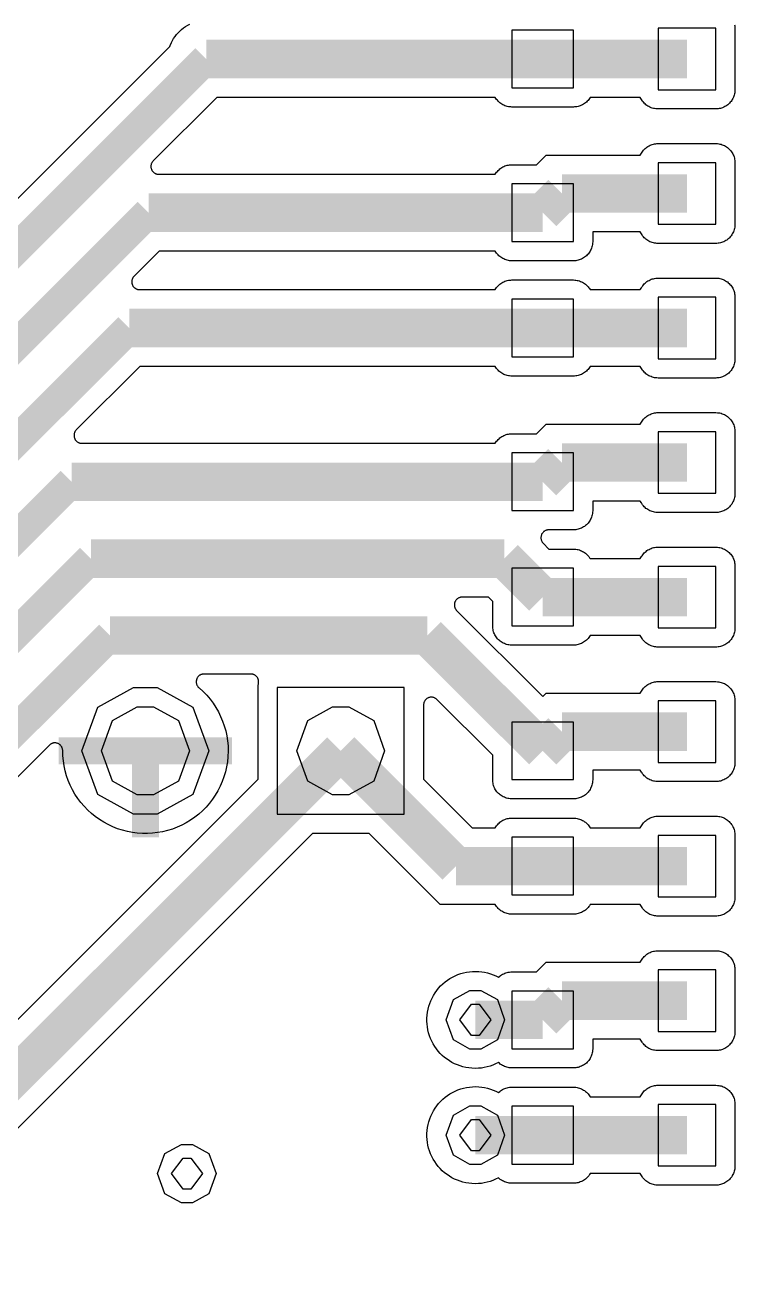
# Model space of a CAD drawing. Extents: x -0.15 to 4.85, y -1.33 to 3.4.
# Drawn here: x 1.846 to 2.21, y 0.735 to 1.376 of the extents above; entities that cross this region are included whole.
import ezdxf

# ---------------------------------------------------------------- set-up
doc = ezdxf.new("R2010")
doc.units = 0
doc.layers.get('0').update_dxf_attribs({"linetype": 'CONTINUOUS'})

msp = doc.modelspace()

# ---------------------------------------------------------------- linework, layer by layer
at = {"color": 0}
for points in [[(2.20949, 1.3758), (2.2096, 1.3752), (2.20965, 1.3746), (2.20965, 1.37401), (2.20965, 1.34254), (2.2096, 1.34156), (2.20954, 1.34097), (2.20943, 1.34037), (2.20926, 1.33977), (2.2091, 1.33918), (2.20883, 1.33863), (2.20861, 1.33809), (2.20829, 1.33755), (2.20801, 1.33706), (2.20764, 1.33657), (2.20726, 1.33608), (2.20688, 1.33565), (2.20644, 1.33522), (2.20596, 1.33483), (2.20547, 1.33446), (2.20499, 1.33413), (2.20444, 1.33386), (2.20389, 1.33359), (2.20335, 1.33332), (2.20275, 1.33315), (2.20221, 1.33299), (2.20161, 1.33283), (2.20101, 1.33272), (2.20042, 1.33267), (2.19982, 1.33267), (2.17026, 1.33267), (2.16967, 1.33267), (2.16907, 1.33277), (2.16847, 1.33283), (2.16788, 1.33299), (2.16728, 1.33315), (2.16668, 1.33332), (2.16614, 1.33359), (2.1656, 1.33386), (2.1651, 1.33413), (2.16456, 1.33451), (2.16407, 1.33483), (2.16364, 1.33522), (2.16321, 1.33565), (2.16278, 1.33608), (2.16239, 1.33657), (2.16207, 1.33706), (2.16174, 1.33755), (2.16119, 1.33858), (2.13549, 1.33858), (2.13515, 1.33804), (2.13483, 1.33755), (2.13444, 1.33706), (2.13401, 1.33663), (2.13358, 1.33619), (2.1331, 1.33581), (2.13267, 1.33543), (2.13211, 1.33511), (2.13163, 1.33483), (2.13108, 1.33456), (2.13049, 1.33429), (2.12994, 1.33413), (2.12935, 1.33397), (2.12875, 1.3338), (2.12815, 1.33375), (2.12756, 1.3337), (2.12696, 1.33364), (2.0955, 1.33364), (2.09485, 1.3337), (2.09425, 1.33375), (2.09365, 1.3338), (2.09306, 1.33397), (2.09246, 1.33413), (2.09186, 1.33435), (2.09132, 1.33456), (2.09078, 1.33483), (2.09029, 1.33516), (2.08975, 1.33549), (2.08926, 1.33587), (2.08882, 1.33625), (2.08839, 1.33668), (2.08801, 1.33711), (2.08763, 1.33755), (2.08725, 1.33809), (2.08693, 1.33858), (1.94435, 1.33858), (1.91185, 1.30608), (1.91162, 1.30581), (1.91147, 1.30565), (1.91131, 1.30543), (1.91119, 1.30521), (1.91108, 1.305), (1.91099, 1.30478), (1.91087, 1.30456), (1.91082, 1.30429), (1.91076, 1.30407), (1.91071, 1.3038), (1.91071, 1.30358), (1.91065, 1.30331), (1.91065, 1.3031), (1.91071, 1.30282), (1.91071, 1.30261), (1.91076, 1.30234), (1.91082, 1.30212), (1.91093, 1.3019), (1.91099, 1.30163), (1.91108, 1.30142), (1.91119, 1.3012), (1.91136, 1.30098), (1.91147, 1.30082), (1.91162, 1.3006), (1.91179, 1.30044), (1.91201, 1.30027), (1.91218, 1.30011), (1.91239, 1.29995), (1.91261, 1.29984), (1.91278, 1.29968), (1.91304, 1.29957), (1.91326, 1.29952), (1.91347, 1.29941), (1.91369, 1.29935), (1.91396, 1.2993), (1.91418, 1.29924), (1.91446, 1.29924), (1.91467, 1.29924), (2.08693, 1.29924), (2.08731, 1.29979), (2.08763, 1.30027), (2.08801, 1.30071), (2.08844, 1.30114), (2.08888, 1.30158), (2.08931, 1.30196), (2.08981, 1.30234), (2.09029, 1.30266), (2.09083, 1.30299), (2.09137, 1.30326), (2.09192, 1.30348), (2.09251, 1.30369), (2.09306, 1.30386), (2.09365, 1.30397), (2.09425, 1.30407), (2.09485, 1.30413), (2.0955, 1.30413), (2.10797, 1.30413), (2.11292, 1.30907), (2.16119, 1.30907), (2.16174, 1.31004), (2.16207, 1.31058), (2.16244, 1.31107), (2.16282, 1.31156), (2.16321, 1.31199), (2.16364, 1.31243), (2.16413, 1.31281), (2.16461, 1.31319), (2.1651, 1.31351), (2.16565, 1.31378), (2.16619, 1.31406), (2.16674, 1.31433), (2.16728, 1.31449), (2.16788, 1.31465), (2.16847, 1.31482), (2.16907, 1.31487), (2.16967, 1.31492), (2.17026, 1.31498), (2.19982, 1.31498), (2.20075, 1.31492), (2.20135, 1.31487), (2.20194, 1.31471), (2.20254, 1.3146), (2.20314, 1.31438), (2.20368, 1.31416), (2.20422, 1.31389), (2.20476, 1.31362), (2.20525, 1.3133), (2.20579, 1.31297), (2.20622, 1.31259), (2.20667, 1.31216), (2.2071, 1.31172), (2.20747, 1.31129), (2.20786, 1.3108), (2.20818, 1.31026), (2.2085, 1.30977), (2.20878, 1.30923), (2.209, 1.30868), (2.20921, 1.30809), (2.20937, 1.30749), (2.20949, 1.30689), (2.2096, 1.3063), (2.20965, 1.3057), (2.20965, 1.3051), (2.20965, 1.27364), (2.2096, 1.27266), (2.20954, 1.27206), (2.20943, 1.27147), (2.20926, 1.27087), (2.2091, 1.27033), (2.20883, 1.26973), (2.20861, 1.26919), (2.20829, 1.26865), (2.20801, 1.26816), (2.20764, 1.26767), (2.20726, 1.26718), (2.20688, 1.26675), (2.20644, 1.26631), (2.20596, 1.26593), (2.20547, 1.26555), (2.20499, 1.26523), (2.20444, 1.26496), (2.20389, 1.26468), (2.20335, 1.26441), (2.20275, 1.26425), (2.20221, 1.26409), (2.20161, 1.26393), (2.20101, 1.26387), (2.20042, 1.26376), (2.19982, 1.26376), (2.17026, 1.26376), (2.16967, 1.26382), (2.16907, 1.26387), (2.16847, 1.26393), (2.16788, 1.26409), (2.16728, 1.26425), (2.16668, 1.26447), (2.16614, 1.26468), (2.1656, 1.26496), (2.1651, 1.26523), (2.16456, 1.26561), (2.16407, 1.26593), (2.16364, 1.26637), (2.16321, 1.26675), (2.16278, 1.26723), (2.16239, 1.26767), (2.16207, 1.26816), (2.16174, 1.2687), (2.16119, 1.26968), (2.13683, 1.26968), (2.13683, 1.26474), (2.13678, 1.26382), (2.13668, 1.26322), (2.13657, 1.26262), (2.1364, 1.26203), (2.13624, 1.26143), (2.13603, 1.26089), (2.13575, 1.26034), (2.13549, 1.2598), (2.13515, 1.25931), (2.13483, 1.25883), (2.13444, 1.25834), (2.13401, 1.2579), (2.13358, 1.25747), (2.13315, 1.25709), (2.13267, 1.25671), (2.13211, 1.25638), (2.13163, 1.25606), (2.13108, 1.25579), (2.13049, 1.25557), (2.12994, 1.25535), (2.12935, 1.25519), (2.12875, 1.25508), (2.12815, 1.25497), (2.12756, 1.25492), (2.12696, 1.25492), (2.0955, 1.25492), (2.09485, 1.25492), (2.09425, 1.25497), (2.09365, 1.25508), (2.09306, 1.25525), (2.09246, 1.25541), (2.09186, 1.25557), (2.09132, 1.25584), (2.09078, 1.25611), (2.09029, 1.25638), (2.08975, 1.25671), (2.08926, 1.25709), (2.08882, 1.25747), (2.08839, 1.2579), (2.08801, 1.25834), (2.08763, 1.25883), (2.08725, 1.25931), (2.08693, 1.25986), (1.91483, 1.25986), (1.90203, 1.247), (1.90176, 1.24678), (1.90165, 1.24657), (1.90149, 1.24635), (1.90138, 1.24613), (1.90121, 1.24591), (1.90117, 1.2457), (1.90106, 1.24548), (1.901, 1.24526), (1.90094, 1.24499), (1.90089, 1.24477), (1.90083, 1.2445), (1.90083, 1.24429), (1.90083, 1.24402), (1.90083, 1.2438), (1.90089, 1.24353), (1.90094, 1.24331), (1.901, 1.24304), (1.90106, 1.24282), (1.90117, 1.2426), (1.90126, 1.24239), (1.90138, 1.24217), (1.90149, 1.24195), (1.90165, 1.24174), (1.90181, 1.24157), (1.90197, 1.24136), (1.90214, 1.24119), (1.90236, 1.24103), (1.90251, 1.24092), (1.90274, 1.24076), (1.90294, 1.24065), (1.90317, 1.24054), (1.90339, 1.24043), (1.90365, 1.24032), (1.90387, 1.24027), (1.9041, 1.24022), (1.90436, 1.24022), (1.90458, 1.24016), (1.90485, 1.24016), (2.08693, 1.24016), (2.08731, 1.24071), (2.08763, 1.24119), (2.08801, 1.24168), (2.08844, 1.24212), (2.08888, 1.24255), (2.08931, 1.24293), (2.08981, 1.24331), (2.09029, 1.24363), (2.09083, 1.24391), (2.09137, 1.24418), (2.09192, 1.24445), (2.09251, 1.24461), (2.09306, 1.24477), (2.09365, 1.24494), (2.09425, 1.24499), (2.09485, 1.24505), (2.0955, 1.2451), (2.12696, 1.2451), (2.12761, 1.24505), (2.12821, 1.24499), (2.12881, 1.24488), (2.1294, 1.24477), (2.13, 1.24461), (2.13054, 1.24439), (2.13108, 1.24418), (2.13163, 1.24391), (2.13217, 1.24358), (2.13267, 1.24326), (2.13315, 1.24288), (2.13364, 1.2425), (2.13407, 1.24206), (2.13444, 1.24163), (2.13483, 1.24114), (2.13515, 1.24065), (2.13549, 1.24016), (2.16119, 1.24016), (2.16174, 1.24114), (2.16207, 1.24168), (2.16244, 1.24217), (2.16282, 1.24266), (2.16321, 1.24309), (2.16364, 1.24353), (2.16413, 1.24391), (2.16461, 1.24429), (2.1651, 1.24461), (2.16565, 1.24488), (2.16619, 1.24515), (2.16674, 1.24543), (2.16728, 1.24559), (2.16788, 1.24575), (2.16847, 1.24591), (2.16907, 1.24597), (2.16967, 1.24602), (2.17026, 1.24608), (2.19982, 1.24608), (2.20075, 1.24602), (2.20135, 1.24597), (2.20194, 1.24581), (2.20254, 1.2457), (2.20314, 1.24548), (2.20368, 1.24526), (2.20422, 1.24505), (2.20476, 1.24472), (2.20525, 1.24439), (2.20579, 1.24407), (2.20622, 1.24369), (2.20667, 1.24326), (2.2071, 1.24282), (2.20747, 1.24239), (2.20786, 1.2419), (2.20818, 1.24141), (2.2085, 1.24087), (2.20878, 1.24032), (2.209, 1.23978), (2.20921, 1.23919), (2.20937, 1.23859), (2.20949, 1.23805), (2.2096, 1.23745), (2.20965, 1.2368), (2.20965, 1.2362), (2.20965, 1.20473), (2.2096, 1.20376), (2.20954, 1.20316), (2.20943, 1.20257), (2.20926, 1.20197), (2.2091, 1.20143), (2.20883, 1.20083), (2.20861, 1.20029), (2.20829, 1.19974), (2.20801, 1.19926), (2.20764, 1.19877), (2.20726, 1.19828), (2.20688, 1.19784), (2.20644, 1.19741), (2.20596, 1.19703), (2.20547, 1.19665), (2.20499, 1.19633), (2.20444, 1.19605), (2.20389, 1.19578), (2.20335, 1.19551), (2.20275, 1.19535), (2.20221, 1.19519), (2.20161, 1.19502), (2.20101, 1.19497), (2.20042, 1.19492), (2.19982, 1.19486), (2.17026, 1.19486), (2.16967, 1.19492), (2.16907, 1.19497), (2.16847, 1.19502), (2.16788, 1.19519), (2.16728, 1.19535), (2.16668, 1.19557), (2.16614, 1.19578), (2.1656, 1.19605), (2.1651, 1.19638), (2.16456, 1.19671), (2.16407, 1.19703), (2.16364, 1.19747), (2.16321, 1.19784), (2.16278, 1.19833), (2.16239, 1.19877), (2.16207, 1.19926), (2.16174, 1.1998), (2.16119, 1.20078), (2.13549, 1.20078), (2.13515, 1.20023), (2.13483, 1.19974), (2.13444, 1.19926), (2.13401, 1.19882), (2.13358, 1.19839), (2.1331, 1.19801), (2.13267, 1.19763), (2.13211, 1.1973), (2.13163, 1.19703), (2.13108, 1.19676), (2.13049, 1.19654), (2.12994, 1.19633), (2.12935, 1.19616), (2.12875, 1.196), (2.12815, 1.19595), (2.12756, 1.19589), (2.12696, 1.19584), (2.0955, 1.19584), (2.09485, 1.19589), (2.09425, 1.19595), (2.09365, 1.19605), (2.09306, 1.19616), (2.09246, 1.19633), (2.09186, 1.19654), (2.09132, 1.19676), (2.09078, 1.19703), (2.09029, 1.19736), (2.08975, 1.19768), (2.08926, 1.19806), (2.08882, 1.19844), (2.08839, 1.19888), (2.08801, 1.19931), (2.08763, 1.1998), (2.08725, 1.20029), (2.08693, 1.20078), (1.90496, 1.20078), (1.87246, 1.16828), (1.87225, 1.16801), (1.87208, 1.16784), (1.87197, 1.16763), (1.87181, 1.16741), (1.87169, 1.16719), (1.8716, 1.16698), (1.87154, 1.16676), (1.87143, 1.16649), (1.87137, 1.16627), (1.87137, 1.16605), (1.87132, 1.16578), (1.87132, 1.16551), (1.87132, 1.16529), (1.87132, 1.16502), (1.87137, 1.1648), (1.87143, 1.16453), (1.87149, 1.16432), (1.87154, 1.1641), (1.87165, 1.16388), (1.87175, 1.16361), (1.87186, 1.16339), (1.87197, 1.16323), (1.87214, 1.16301), (1.87229, 1.1628), (1.87246, 1.16263), (1.87262, 1.16247), (1.87279, 1.16231), (1.873, 1.16215), (1.87322, 1.16204), (1.87343, 1.16187), (1.87365, 1.16177), (1.87388, 1.16171), (1.87408, 1.1616), (1.87436, 1.16155), (1.87458, 1.1615), (1.87485, 1.16144), (1.87507, 1.16144), (1.87533, 1.16144), (2.08693, 1.16144), (2.08731, 1.16198), (2.08763, 1.16247), (2.08801, 1.16291), (2.08844, 1.16339), (2.08888, 1.16377), (2.08931, 1.16421), (2.08981, 1.16453), (2.09029, 1.16486), (2.09083, 1.16518), (2.09137, 1.16546), (2.09192, 1.16567), (2.09251, 1.16589), (2.09306, 1.16605), (2.09365, 1.16616), (2.09425, 1.16627), (2.09485, 1.16632), (2.0955, 1.16632), (2.10797, 1.16632), (2.11292, 1.17126), (2.16119, 1.17126), (2.16174, 1.17229), (2.16207, 1.17278), (2.16244, 1.17327), (2.16282, 1.17376), (2.16321, 1.17419), (2.16364, 1.17462), (2.16413, 1.175), (2.16461, 1.17538), (2.1651, 1.17571), (2.16565, 1.17598), (2.16619, 1.17625), (2.16674, 1.17652), (2.16728, 1.17669), (2.16788, 1.17685), (2.16847, 1.17701), (2.16907, 1.17712), (2.16967, 1.17718), (2.17026, 1.17718), (2.19982, 1.17718), (2.20075, 1.17712), (2.20135, 1.17707), (2.20194, 1.17696), (2.20254, 1.17679), (2.20314, 1.17658), (2.20368, 1.17636), (2.20422, 1.17614), (2.20476, 1.17582), (2.20525, 1.17549), (2.20579, 1.17517), (2.20622, 1.17479), (2.20667, 1.17435), (2.2071, 1.17392), (2.20747, 1.17348), (2.20786, 1.173), (2.20818, 1.17251), (2.2085, 1.17197), (2.20878, 1.17142), (2.209, 1.17088), (2.20921, 1.17028), (2.20937, 1.16974), (2.20949, 1.16914), (2.2096, 1.16855), (2.20965, 1.16795), (2.20965, 1.1673), (2.20965, 1.13583), (2.2096, 1.13486), (2.20954, 1.13426), (2.20943, 1.13366), (2.20926, 1.13307), (2.2091, 1.13252), (2.20883, 1.13193), (2.20861, 1.13138), (2.20829, 1.13084), (2.20801, 1.13035), (2.20764, 1.12987), (2.20726, 1.12938), (2.20688, 1.12894), (2.20644, 1.12851), (2.20596, 1.12813), (2.20547, 1.12775), (2.20499, 1.12742), (2.20444, 1.12715), (2.20389, 1.12688), (2.20335, 1.12661), (2.20275, 1.12645), (2.20221, 1.12628), (2.20161, 1.12612), (2.20101, 1.12607), (2.20042, 1.12601), (2.19982, 1.12596), (2.17026, 1.12596), (2.16967, 1.12601), (2.16907, 1.12607), (2.16847, 1.12612), (2.16788, 1.12628), (2.16728, 1.12645), (2.16668, 1.12666), (2.16614, 1.12688), (2.1656, 1.12715), (2.1651, 1.12748), (2.16456, 1.1278), (2.16407, 1.12813), (2.16364, 1.12856), (2.16321, 1.12894), (2.16278, 1.12943), (2.16239, 1.12987), (2.16207, 1.13035), (2.16174, 1.1309), (2.16119, 1.13187), (2.13683, 1.13187), (2.13683, 1.12699), (2.13678, 1.12601), (2.13668, 1.12542), (2.13657, 1.12482), (2.1364, 1.12422), (2.13624, 1.12363), (2.13603, 1.12308), (2.13575, 1.12254), (2.13549, 1.122), (2.13515, 1.12151), (2.13483, 1.12102), (2.13444, 1.12053), (2.13401, 1.1201), (2.13358, 1.11967), (2.13315, 1.11929), (2.13267, 1.11891), (2.13211, 1.11858), (2.13163, 1.11826), (2.13108, 1.11804), (2.13049, 1.11777), (2.12994, 1.1176), (2.12935, 1.11739), (2.12875, 1.11728), (2.12815, 1.11717), (2.12756, 1.11712), (2.12696, 1.11712), (2.11432, 1.11712), (2.114, 1.11712), (2.11372, 1.11706), (2.11351, 1.11701), (2.11324, 1.11695), (2.11301, 1.1169), (2.11281, 1.11679), (2.11258, 1.11674), (2.11238, 1.11657), (2.11215, 1.11647), (2.11193, 1.1163), (2.11172, 1.11619), (2.11156, 1.11603), (2.11139, 1.11581), (2.11124, 1.11565), (2.11107, 1.11543), (2.11096, 1.11527), (2.11079, 1.11505), (2.11069, 1.11484), (2.11058, 1.11462), (2.11053, 1.11435), (2.11047, 1.11413), (2.11036, 1.11392), (2.11036, 1.11364), (2.11031, 1.11343), (2.11031, 1.11316), (2.11031, 1.11294), (2.11031, 1.11267), (2.11036, 1.1124), (2.11042, 1.11218), (2.11047, 1.11196), (2.11058, 1.11169), (2.11064, 1.11147), (2.11074, 1.11126), (2.1109, 1.11104), (2.11101, 1.11082), (2.11118, 1.11066), (2.11133, 1.11044), (2.1115, 1.11028), (2.11443, 1.1073), (2.12696, 1.1073), (2.12761, 1.10724), (2.12821, 1.10719), (2.12881, 1.10713), (2.1294, 1.10697), (2.13, 1.10681), (2.13054, 1.10659), (2.13108, 1.10637), (2.13163, 1.1061), (2.13217, 1.10578), (2.13267, 1.10545), (2.13315, 1.10513), (2.13364, 1.10469), (2.13407, 1.10426), (2.13444, 1.10382), (2.13483, 1.10339), (2.13515, 1.10285), (2.13549, 1.10236), (2.16119, 1.10236), (2.16174, 1.10339), (2.16207, 1.10388), (2.16244, 1.10437), (2.16282, 1.10485), (2.16321, 1.10529), (2.16364, 1.10572), (2.16413, 1.1061), (2.16461, 1.10648), (2.1651, 1.10681), (2.16565, 1.10713), (2.16619, 1.10735), (2.16674, 1.10762), (2.16728, 1.10784), (2.16788, 1.108), (2.16847, 1.10811), (2.16907, 1.10822), (2.16967, 1.10827), (2.17026, 1.10827), (2.19982, 1.10827), (2.20075, 1.10822), (2.20135, 1.10816), (2.20194, 1.10806), (2.20254, 1.10789), (2.20314, 1.10768), (2.20368, 1.10746), (2.20422, 1.10724), (2.20476, 1.10692), (2.20525, 1.10659), (2.20579, 1.10627), (2.20622, 1.10588), (2.20667, 1.10545), (2.2071, 1.10502), (2.20747, 1.10458), (2.20786, 1.10409), (2.20818, 1.10361), (2.2085, 1.10306), (2.20878, 1.10252), (2.209, 1.10198), (2.20921, 1.10138), (2.20937, 1.10084), (2.20949, 1.10024), (2.2096, 1.09965), (2.20965, 1.09905), (2.20965, 1.0984), (2.20965, 1.06693), (2.2096, 1.06595), (2.20954, 1.06536), (2.20943, 1.06476), (2.20926, 1.06416), (2.2091, 1.06362), (2.20883, 1.06303), (2.20861, 1.06248), (2.20829, 1.06199), (2.20801, 1.06145), (2.20764, 1.06096), (2.20726, 1.06048), (2.20688, 1.06004), (2.20644, 1.05961), (2.20596, 1.05923), (2.20547, 1.0589), (2.20499, 1.05852), (2.20444, 1.05825), (2.20389, 1.05798), (2.20335, 1.05776), (2.20275, 1.05755), (2.20221, 1.05738), (2.20161, 1.05722), (2.20101, 1.05717), (2.20042, 1.05711), (2.19982, 1.05706), (2.17026, 1.05706), (2.16967, 1.05711), (2.16907, 1.05717), (2.16847, 1.05727), (2.16788, 1.05738), (2.16728, 1.05755), (2.16668, 1.05776), (2.16614, 1.05798), (2.1656, 1.05825), (2.1651, 1.05858), (2.16456, 1.0589), (2.16407, 1.05928), (2.16364, 1.05966), (2.16321, 1.0601), (2.16278, 1.06053), (2.16239, 1.06096), (2.16207, 1.06151), (2.16174, 1.06199), (2.16119, 1.06297), (2.13549, 1.06297), (2.13515, 1.06243), (2.13483, 1.06194), (2.13444, 1.06145), (2.13401, 1.06102), (2.13358, 1.06064), (2.1331, 1.0602), (2.13267, 1.05988), (2.13211, 1.05955), (2.13163, 1.05923), (2.13108, 1.05896), (2.13049, 1.05874), (2.12994, 1.05852), (2.12935, 1.05836), (2.12875, 1.05825), (2.12815, 1.05814), (2.12756, 1.05809), (2.12696, 1.05809), (2.0955, 1.05809), (2.09451, 1.05809), (2.09392, 1.0582), (2.09333, 1.05831), (2.09274, 1.05847), (2.09214, 1.05863), (2.0916, 1.05885), (2.09104, 1.05912), (2.0905, 1.05939), (2.09001, 1.05972), (2.08953, 1.0601), (2.08904, 1.06048), (2.08861, 1.06086), (2.08817, 1.06129), (2.08779, 1.06178), (2.08742, 1.06227), (2.08708, 1.06275), (2.08676, 1.0633), (2.08649, 1.06378), (2.08628, 1.06438), (2.08606, 1.06492), (2.08589, 1.06552), (2.08579, 1.06612), (2.08568, 1.06671), (2.08562, 1.06731), (2.08562, 1.06791), (2.08562, 1.08044), (2.0834, 1.08267), (2.07006, 1.08267), (2.06967, 1.08267), (2.06946, 1.08261), (2.06918, 1.08256), (2.06897, 1.0825), (2.06875, 1.08245), (2.06847, 1.08234), (2.06826, 1.08228), (2.06804, 1.08212), (2.06783, 1.08201), (2.06767, 1.08185), (2.06744, 1.08174), (2.06729, 1.08158), (2.06707, 1.08136), (2.0669, 1.0812), (2.06679, 1.08098), (2.06664, 1.08082), (2.06653, 1.0806), (2.06642, 1.08039), (2.06631, 1.08017), (2.06619, 1.0799), (2.06614, 1.07968), (2.0661, 1.07941), (2.06604, 1.07919), (2.06604, 1.07892), (2.06604, 1.0787), (2.06604, 1.07843), (2.06604, 1.07822), (2.0661, 1.07794), (2.06614, 1.07773), (2.06619, 1.07751), (2.06625, 1.07724), (2.06636, 1.07702), (2.06647, 1.07681), (2.06658, 1.07659), (2.06674, 1.07637), (2.06685, 1.07621), (2.06701, 1.07599), (2.06718, 1.07583), (2.11124, 1.03178), (2.11292, 1.03346), (2.16119, 1.03346), (2.16174, 1.03449), (2.16207, 1.03498), (2.16244, 1.03546), (2.16282, 1.03595), (2.16321, 1.03639), (2.16364, 1.03682), (2.16413, 1.0372), (2.16461, 1.03758), (2.1651, 1.03791), (2.16565, 1.03823), (2.16619, 1.0385), (2.16674, 1.03872), (2.16728, 1.03894), (2.16788, 1.0391), (2.16847, 1.03921), (2.16907, 1.03932), (2.16967, 1.03937), (2.17026, 1.03937), (2.19982, 1.03937), (2.20075, 1.03932), (2.20135, 1.03926), (2.20194, 1.03915), (2.20254, 1.03899), (2.20314, 1.03883), (2.20368, 1.03856), (2.20422, 1.03834), (2.20476, 1.03801), (2.20525, 1.03774), (2.20579, 1.03736), (2.20622, 1.03698), (2.20667, 1.0366), (2.2071, 1.03612), (2.20747, 1.03568), (2.20786, 1.03519), (2.20818, 1.0347), (2.2085, 1.03416), (2.20878, 1.03362), (2.209, 1.03308), (2.20921, 1.03248), (2.20937, 1.03194), (2.20949, 1.03134), (2.2096, 1.03074), (2.20965, 1.03015), (2.20965, 1.02955), (2.20965, 0.998029), (2.2096, 0.997053), (2.20954, 0.996456), (2.20943, 0.99586), (2.20926, 0.995262), (2.2091, 0.994719), (2.20883, 0.994124), (2.20861, 0.993581), (2.20829, 0.993093), (2.20801, 0.99255), (2.20764, 0.992061), (2.20726, 0.991574), (2.20688, 0.991139), (2.20644, 0.99076), (2.20596, 0.990325), (2.20547, 0.99), (2.20499, 0.989621), (2.20444, 0.989349), (2.20389, 0.989078), (2.20335, 0.988861), (2.20275, 0.988643), (2.20221, 0.988481), (2.20161, 0.988372), (2.20101, 0.988264), (2.20042, 0.98821), (2.19982, 0.988156), (2.17026, 0.988156), (2.16967, 0.98821), (2.16907, 0.988264), (2.16847, 0.988372), (2.16788, 0.988481), (2.16728, 0.988643), (2.16668, 0.988861), (2.16614, 0.989078), (2.1656, 0.989349), (2.1651, 0.989675), (2.16456, 0.99), (2.16407, 0.990379), (2.16364, 0.99076), (2.16321, 0.991193), (2.16278, 0.991628), (2.16239, 0.992115), (2.16207, 0.992604), (2.16174, 0.993093), (2.16119, 0.994069), (2.13683, 0.994069), (2.13683, 0.989186), (2.13678, 0.98821), (2.13668, 0.987613), (2.13657, 0.987017), (2.1364, 0.986419), (2.13624, 0.985876), (2.13603, 0.985281), (2.13575, 0.984738), (2.13549, 0.984194), (2.13515, 0.983707), (2.13483, 0.983218), (2.13444, 0.982731), (2.13401, 0.982296), (2.13358, 0.981862), (2.13315, 0.981482), (2.13267, 0.981103), (2.13211, 0.980776), (2.13163, 0.980506), (2.13108, 0.980235), (2.13049, 0.979962), (2.12994, 0.9798), (2.12935, 0.979637), (2.12875, 0.979475), (2.12815, 0.979421), (2.12756, 0.979367), (2.12696, 0.979312), (2.0955, 0.979312), (2.09451, 0.979367), (2.09392, 0.979475), (2.09333, 0.979583), (2.09274, 0.979692), (2.09214, 0.979908), (2.0916, 0.980126), (2.09104, 0.980397), (2.0905, 0.980668), (2.09001, 0.980994), (2.08953, 0.981319), (2.08904, 0.981699), (2.08861, 0.982133), (2.08817, 0.982567), (2.08779, 0.983001), (2.08742, 0.983489), (2.08708, 0.984032), (2.08676, 0.984521), (2.08649, 0.985063), (2.08628, 0.985606), (2.08606, 0.986203), (2.08589, 0.986799), (2.08579, 0.987396), (2.08568, 0.987993), (2.08562, 0.988589), (2.08562, 0.989186), (2.08562, 1.00166), (2.05708, 1.0302), (2.05682, 1.03047), (2.05665, 1.03058), (2.05643, 1.03074), (2.05622, 1.03085), (2.056, 1.03096), (2.05578, 1.03107), (2.05557, 1.03118), (2.05529, 1.03123), (2.05508, 1.03129), (2.05481, 1.03134), (2.05458, 1.0314), (2.05432, 1.0314), (2.0541, 1.0314), (2.05383, 1.0314), (2.05361, 1.03134), (2.05335, 1.03129), (2.05312, 1.03123), (2.0529, 1.03118), (2.05264, 1.03107), (2.05242, 1.03096), (2.05221, 1.03085), (2.05199, 1.03074), (2.05182, 1.03058), (2.05161, 1.03042), (2.05144, 1.03026), (2.05128, 1.03009), (2.05111, 1.02988), (2.05096, 1.02971), (2.05085, 1.0295), (2.05068, 1.02928), (2.05057, 1.02906), (2.05051, 1.02885), (2.05042, 1.02863), (2.05036, 1.02836), (2.05031, 1.02814), (2.05025, 1.02787), (2.05025, 1.02765), (2.05025, 1.02738), (2.05025, 0.989457), (2.0751, 0.964556), (2.08693, 0.964556), (2.08731, 0.965097), (2.08763, 0.965586), (2.08801, 0.966074), (2.08844, 0.966508), (2.08888, 0.966942), (2.08931, 0.967322), (2.08981, 0.967701), (2.09029, 0.968028), (2.09083, 0.968353), (2.09137, 0.968624), (2.09192, 0.968842), (2.09251, 0.969058), (2.09306, 0.969221), (2.09365, 0.969329), (2.09425, 0.969438), (2.09485, 0.969492), (2.0955, 0.969492), (2.12696, 0.969492), (2.12761, 0.969492), (2.12821, 0.969438), (2.12881, 0.969329), (2.1294, 0.969167), (2.13, 0.969004), (2.13054, 0.968842), (2.13108, 0.968569), (2.13163, 0.968299), (2.13217, 0.968028), (2.13267, 0.967647), (2.13315, 0.967322), (2.13364, 0.966887), (2.13407, 0.966508), (2.13444, 0.966019), (2.13483, 0.965586), (2.13515, 0.965097), (2.13549, 0.964556), (2.16119, 0.964556), (2.16174, 0.965586), (2.16207, 0.966074), (2.16244, 0.966617), (2.16282, 0.967051), (2.16321, 0.967485), (2.16364, 0.967919), (2.16413, 0.968299), (2.16461, 0.968678), (2.1651, 0.969004), (2.16565, 0.969329), (2.16619, 0.9696), (2.16674, 0.969818), (2.16728, 0.970035), (2.16788, 0.970197), (2.16847, 0.970306), (2.16907, 0.970414), (2.16967, 0.970468), (2.17026, 0.970468), (2.19982, 0.970468), (2.20075, 0.970414), (2.20135, 0.97036), (2.20194, 0.970251), (2.20254, 0.970089), (2.20314, 0.969926), (2.20368, 0.96971), (2.20422, 0.969438), (2.20476, 0.969167), (2.20525, 0.968842), (2.20579, 0.968461), (2.20622, 0.968082), (2.20667, 0.967701), (2.2071, 0.967268), (2.20747, 0.966779), (2.20786, 0.966292), (2.20818, 0.965803), (2.2085, 0.96526), (2.20878, 0.964718), (2.209, 0.964175), (2.20921, 0.963579), (2.20937, 0.963036), (2.20949, 0.962439), (2.2096, 0.961843), (2.20965, 0.961246), (2.20965, 0.960649), (2.20965, 0.929128), (2.2096, 0.928151), (2.20954, 0.927554), (2.20943, 0.926957), (2.20926, 0.926415), (2.2091, 0.925818), (2.20883, 0.925275), (2.20861, 0.924679), (2.20829, 0.92419), (2.20801, 0.923649), (2.20764, 0.92316), (2.20726, 0.922725), (2.20688, 0.922238), (2.20644, 0.921857), (2.20596, 0.921424), (2.20547, 0.921099), (2.20499, 0.920772), (2.20444, 0.920447), (2.20389, 0.920176), (2.20335, 0.919958), (2.20275, 0.919742), (2.20221, 0.919579), (2.20161, 0.919471), (2.20101, 0.919362), (2.20042, 0.919308), (2.19982, 0.919308), (2.17026, 0.919308), (2.16967, 0.919308), (2.16907, 0.919362), (2.16847, 0.919471), (2.16788, 0.919579), (2.16728, 0.919742), (2.16668, 0.919958), (2.16614, 0.920176), (2.1656, 0.920447), (2.1651, 0.920772), (2.16456, 0.921099), (2.16407, 0.921478), (2.16364, 0.921857), (2.16321, 0.922292), (2.16278, 0.922725), (2.16239, 0.923214), (2.16207, 0.923703), (2.16174, 0.92419), (2.16119, 0.925167), (2.13549, 0.925167), (2.13515, 0.924625), (2.13483, 0.924136), (2.13444, 0.923703), (2.13401, 0.923214), (2.13358, 0.922835), (2.1331, 0.9224), (2.13267, 0.922075), (2.13211, 0.921749), (2.13163, 0.921424), (2.13108, 0.921153), (2.13049, 0.920935), (2.12994, 0.920718), (2.12935, 0.920556), (2.12875, 0.920447), (2.12815, 0.920339), (2.12756, 0.920285), (2.12696, 0.920285), (2.0955, 0.920285), (2.09485, 0.920285), (2.09425, 0.920339), (2.09365, 0.920447), (2.09306, 0.920556), (2.09246, 0.920718), (2.09186, 0.920935), (2.09132, 0.921207), (2.09078, 0.921478), (2.09029, 0.921749), (2.08975, 0.922075), (2.08926, 0.922454), (2.08882, 0.922835), (2.08839, 0.923268), (2.08801, 0.923703), (2.08763, 0.92419), (2.08725, 0.924679), (2.08693, 0.925167), (2.05876, 0.925167), (2.02236, 0.961571), (1.99339, 0.961571), (1.65925, 0.627478)], [(1.7466, 1.19095), (1.92036, 1.36473), (1.92053, 1.36511), (1.92113, 1.36663), (1.92172, 1.36771), (1.92232, 1.3688), (1.92303, 1.36983), (1.92378, 1.37081), (1.9246, 1.37173), (1.92547, 1.3726), (1.92639, 1.37341), (1.92742, 1.37417), (1.9284, 1.37487), (1.92949, 1.37553), (1.93057, 1.37607)], [(1.64292, 0.666813), (1.9655, 0.989457), (1.9655, 1.03644), (1.9655, 1.03682), (1.96556, 1.03715), (1.96556, 1.03747), (1.96561, 1.0378), (1.96567, 1.03812), (1.96572, 1.03845), (1.96578, 1.03877), (1.96578, 1.03904), (1.96583, 1.03926), (1.96578, 1.03953), (1.96578, 1.03975), (1.96572, 1.04002), (1.96567, 1.04029), (1.96561, 1.04051), (1.96556, 1.04073), (1.96544, 1.041), (1.96535, 1.04122), (1.96518, 1.04143), (1.96507, 1.04165), (1.9649, 1.04181), (1.96475, 1.04203), (1.96453, 1.04219), (1.96436, 1.04235), (1.96415, 1.04252), (1.96393, 1.04268), (1.96371, 1.04279), (1.9635, 1.0429), (1.96328, 1.04301), (1.96307, 1.04311), (1.96279, 1.04317), (1.96257, 1.04322), (1.96231, 1.04328), (1.96203, 1.04328), (1.96182, 1.04328), (1.93789, 1.04328), (1.93746, 1.04328), (1.93718, 1.04322), (1.93697, 1.04317), (1.93675, 1.04311), (1.93649, 1.04306), (1.93626, 1.04295), (1.93604, 1.04284), (1.93583, 1.04273), (1.93561, 1.04263), (1.93539, 1.04246), (1.93524, 1.0423), (1.93507, 1.04214), (1.9349, 1.04198), (1.93475, 1.04176), (1.93458, 1.04154), (1.93442, 1.04138), (1.93431, 1.04116), (1.93419, 1.04094), (1.93415, 1.04067), (1.93404, 1.04046), (1.93399, 1.04024), (1.93393, 1.03997), (1.93387, 1.03975), (1.93387, 1.03948), (1.93387, 1.03926), (1.93387, 1.03899), (1.93387, 1.03877), (1.93393, 1.0385), (1.93399, 1.03829), (1.93404, 1.03801), (1.93415, 1.0378), (1.93425, 1.03758), (1.93436, 1.03736), (1.93447, 1.03715), (1.93464, 1.03693), (1.93475, 1.03677), (1.9349, 1.03655), (1.93507, 1.03639), (1.93529, 1.03622), (1.93746, 1.03427), (1.93925, 1.03237), (1.94093, 1.03042), (1.9425, 1.0283), (1.94392, 1.02613), (1.94521, 1.02391), (1.94635, 1.02157), (1.94739, 1.01919), (1.94825, 1.01675), (1.94896, 1.01425), (1.9495, 1.0117), (1.94988, 1.0091), (1.95015, 1.00655), (1.95021, 1.00394), (1.9501, 1.0008), (1.94982, 0.998246), (1.94939, 0.995697), (1.94885, 0.993147), (1.94808, 0.990651), (1.94722, 0.98821), (1.94614, 0.985822), (1.945, 0.983489), (1.94364, 0.981265), (1.94218, 0.979149), (1.9406, 0.977088), (1.93892, 0.975135), (1.93708, 0.97329), (1.93512, 0.971554), (1.93311, 0.969926), (1.93094, 0.968461), (1.92872, 0.967106), (1.92644, 0.965857), (1.92406, 0.964826), (1.92167, 0.963904), (1.91917, 0.963144), (1.91662, 0.962493), (1.91407, 0.96206), (1.91153, 0.961733), (1.90892, 0.961625), (1.90632, 0.961625), (1.90371, 0.961788), (1.90117, 0.962114), (1.89861, 0.962601), (1.89606, 0.963253), (1.89363, 0.964067), (1.89118, 0.964989), (1.88885, 0.966128), (1.88657, 0.967322), (1.88435, 0.968732), (1.88222, 0.970251), (1.88022, 0.971879), (1.87832, 0.973615), (1.87647, 0.975514), (1.87479, 0.977468), (1.87328, 0.979529), (1.87181, 0.981699), (1.87051, 0.983978), (1.86938, 0.986311), (1.86833, 0.988697), (1.86753, 0.991139), (1.86682, 0.993635), (1.86622, 0.996185), (1.86585, 0.998735), (1.86562, 1.00134), (1.86551, 1.00394), (1.86551, 1.004), (1.86551, 1.00432), (1.86546, 1.00459), (1.8654, 1.00481), (1.86535, 1.00503), (1.86531, 1.0053), (1.86519, 1.00552), (1.86514, 1.00573), (1.86503, 1.00595), (1.86486, 1.00617), (1.86475, 1.00638), (1.8646, 1.00655), (1.86443, 1.00676), (1.86426, 1.00693), (1.86406, 1.00709), (1.86389, 1.00725), (1.86367, 1.00736), (1.86346, 1.00752), (1.86324, 1.00763), (1.86301, 1.00769), (1.86275, 1.00779), (1.86253, 1.00785), (1.86232, 1.0079), (1.86204, 1.00796), (1.86183, 1.00801), (1.86156, 1.00801), (1.86133, 1.00801), (1.86107, 1.00796), (1.86085, 1.00796), (1.86058, 1.0079), (1.86036, 1.00785), (1.8601, 1.00774), (1.85987, 1.00763), (1.85965, 1.00758), (1.85944, 1.00742), (1.85922, 1.00731), (1.85906, 1.00714), (1.85885, 1.00698), (1.85868, 1.00682), (1.62294, 0.771087)]]:
    msp.add_lwpolyline(points, dxfattribs=at)
for points in [[(2.12696, 1.34352), (2.12696, 1.37303), (2.0955, 1.37303), (2.0955, 1.34352), (2.12696, 1.34352)], [(2.17026, 1.34254), (2.19982, 1.34254), (2.19982, 1.37401), (2.17026, 1.37401), (2.17026, 1.34254)], [(2.17026, 1.27364), (2.19982, 1.27364), (2.19982, 1.3051), (2.17026, 1.3051), (2.17026, 1.27364)], [(2.12696, 1.26474), (2.12696, 1.29431), (2.0955, 1.29431), (2.0955, 1.26474), (2.12696, 1.26474)], [(2.12696, 1.20571), (2.12696, 1.23523), (2.0955, 1.23523), (2.0955, 1.20571), (2.12696, 1.20571)], [(2.17026, 1.20473), (2.19982, 1.20473), (2.19982, 1.2362), (2.17026, 1.2362), (2.17026, 1.20473)], [(2.17026, 1.13583), (2.19982, 1.13583), (2.19982, 1.1673), (2.17026, 1.1673), (2.17026, 1.13583)], [(2.12696, 1.12699), (2.12696, 1.1565), (2.0955, 1.1565), (2.0955, 1.12699), (2.12696, 1.12699)], [(2.12696, 1.06791), (2.12696, 1.09742), (2.0955, 1.09742), (2.0955, 1.06791), (2.12696, 1.06791)], [(2.17026, 1.06693), (2.19982, 1.06693), (2.19982, 1.0984), (2.17026, 1.0984), (2.17026, 1.06693)], [(1.90789, 1.03644), (1.91396, 1.03644), (1.93219, 1.0263), (1.94033, 1.00394), (1.93219, 0.981644), (1.91396, 0.971446), (1.90789, 0.971446), (1.90176, 0.971446), (1.88347, 0.981644), (1.87533, 1.00394), (1.88347, 1.0263), (1.90176, 1.03644), (1.90789, 1.03644)], [(2.04037, 1.03644), (1.97538, 1.03644), (1.97538, 0.971446), (2.04037, 0.971446), (2.04037, 1.03644)], [(2.17026, 0.998029), (2.19982, 0.998029), (2.19982, 1.02955), (2.17026, 1.02955), (2.17026, 0.998029)], [(2.12696, 0.989186), (2.12696, 1.0187), (2.0955, 1.0187), (2.0955, 0.989186), (2.12696, 0.989186)], [(2.12696, 0.930104), (2.12696, 0.959672), (2.0955, 0.959672), (2.0955, 0.930104), (2.12696, 0.930104)], [(2.17026, 0.929128), (2.19982, 0.929128), (2.19982, 0.960649), (2.17026, 0.960649), (2.17026, 0.929128)], [(2.19982, 0.901567), (2.20075, 0.901512), (2.20135, 0.901458), (2.20194, 0.90135), (2.20254, 0.901187), (2.20314, 0.901024), (2.20368, 0.900807), (2.20422, 0.900536), (2.20476, 0.900265), (2.20525, 0.899939), (2.20579, 0.89956), (2.20622, 0.899179), (2.20667, 0.8988), (2.2071, 0.898365), (2.20747, 0.897878), (2.20786, 0.897389), (2.20818, 0.896901), (2.2085, 0.896358), (2.20878, 0.895815), (2.209, 0.895274), (2.20921, 0.894731), (2.20937, 0.894135), (2.20949, 0.893538), (2.2096, 0.89294), (2.20965, 0.892343), (2.20965, 0.891747), (2.20965, 0.860225), (2.2096, 0.859249), (2.20954, 0.858653), (2.20943, 0.858056), (2.20926, 0.857512), (2.2091, 0.856917), (2.20883, 0.856374), (2.20861, 0.855831), (2.20829, 0.855289), (2.20801, 0.854746), (2.20764, 0.854258), (2.20726, 0.853824), (2.20688, 0.853336), (2.20644, 0.852956), (2.20596, 0.852522), (2.20547, 0.852196), (2.20499, 0.851871), (2.20444, 0.851544), (2.20389, 0.851274), (2.20335, 0.851057), (2.20275, 0.85084), (2.20221, 0.850676), (2.20161, 0.850568), (2.20101, 0.85046), (2.20042, 0.850406), (2.19982, 0.850406), (2.17026, 0.850406), (2.16967, 0.850406), (2.16907, 0.85046), (2.16847, 0.850568), (2.16788, 0.850676), (2.16728, 0.85084), (2.16668, 0.851057), (2.16614, 0.851274), (2.1656, 0.851544), (2.1651, 0.851871), (2.16456, 0.852196), (2.16407, 0.852576), (2.16364, 0.852956), (2.16321, 0.85339), (2.16278, 0.853824), (2.16239, 0.854313), (2.16207, 0.8548), (2.16174, 0.855289), (2.16119, 0.856265), (2.13683, 0.856265), (2.13683, 0.851382), (2.13678, 0.850406), (2.13668, 0.849808), (2.13657, 0.849212), (2.1364, 0.848615), (2.13624, 0.848072), (2.13603, 0.847476), (2.13575, 0.846933), (2.13549, 0.846392), (2.13515, 0.845903), (2.13483, 0.845414), (2.13444, 0.844926), (2.13401, 0.844492), (2.13358, 0.844058), (2.13315, 0.843678), (2.13267, 0.843299), (2.13211, 0.842974), (2.13163, 0.842701), (2.13108, 0.842431), (2.13049, 0.842214), (2.12994, 0.841996), (2.12935, 0.841833), (2.12875, 0.841671), (2.12815, 0.841617), (2.12756, 0.841562), (2.12696, 0.841508), (2.0955, 0.841508), (2.09468, 0.841562), (2.09408, 0.841617), (2.09349, 0.841725), (2.09289, 0.841887), (2.09229, 0.842051), (2.09169, 0.842268), (2.09115, 0.842539), (2.09061, 0.84281), (2.09007, 0.843136), (2.08953, 0.843515), (2.0891, 0.843896), (2.08861, 0.844275), (2.08714, 0.843569), (2.08574, 0.842974), (2.08426, 0.842431), (2.08281, 0.842051), (2.08133, 0.841725), (2.07982, 0.841454), (2.07829, 0.841346), (2.07678, 0.841292), (2.07493, 0.841346), (2.07342, 0.841508), (2.0719, 0.841779), (2.07043, 0.842106), (2.06897, 0.842539), (2.06756, 0.843082), (2.06614, 0.843678), (2.06479, 0.844383), (2.06349, 0.845143), (2.06224, 0.846011), (2.06099, 0.846933), (2.05985, 0.84791), (2.05876, 0.848996), (2.05774, 0.850135), (2.05682, 0.851328), (2.05594, 0.852576), (2.05514, 0.853878), (2.05443, 0.855235), (2.05383, 0.856644), (2.05329, 0.858056), (2.05281, 0.859521), (2.05247, 0.860985), (2.05221, 0.862504), (2.05204, 0.864024), (2.05193, 0.865543), (2.05193, 0.867061), (2.05204, 0.868581), (2.05225, 0.8701), (2.05253, 0.871565), (2.0529, 0.873083), (2.0534, 0.874494), (2.05394, 0.87596), (2.05458, 0.877315), (2.05529, 0.878672), (2.05611, 0.879974), (2.05697, 0.881168), (2.05796, 0.882361), (2.05899, 0.8835), (2.06007, 0.884531), (2.06126, 0.885563), (2.06246, 0.886485), (2.06376, 0.887299), (2.06506, 0.888058), (2.06642, 0.888708), (2.06783, 0.889306), (2.06929, 0.889849), (2.07076, 0.890228), (2.07222, 0.890553), (2.07374, 0.890825), (2.07526, 0.890933), (2.07678, 0.890988), (2.07846, 0.890933), (2.07999, 0.890771), (2.0815, 0.890553), (2.08301, 0.890174), (2.08449, 0.889794), (2.08589, 0.889251), (2.08731, 0.888654), (2.08861, 0.888003), (2.08921, 0.888492), (2.08969, 0.888871), (2.09018, 0.889197), (2.09072, 0.889522), (2.09126, 0.889794), (2.09186, 0.890065), (2.0924, 0.890282), (2.093, 0.890444), (2.0936, 0.890553), (2.09425, 0.890663), (2.09485, 0.890717), (2.0955, 0.890771), (2.10797, 0.890771), (2.11292, 0.895653), (2.16119, 0.895653), (2.16174, 0.896683), (2.16207, 0.897226), (2.16244, 0.897715), (2.16282, 0.898149), (2.16321, 0.898583), (2.16364, 0.899017), (2.16413, 0.899397), (2.16461, 0.899776), (2.1651, 0.900101), (2.16565, 0.900428), (2.16619, 0.900699), (2.16674, 0.900915), (2.16728, 0.901133), (2.16788, 0.901296), (2.16847, 0.901404), (2.16907, 0.901512), (2.16967, 0.901567), (2.17026, 0.901567), (2.19982, 0.901567)], [(2.17026, 0.860225), (2.19982, 0.860225), (2.19982, 0.891747), (2.17026, 0.891747), (2.17026, 0.860225)], [(2.07678, 0.881168), (2.07954, 0.881168), (2.08801, 0.876501), (2.09175, 0.866193), (2.08801, 0.855885), (2.07954, 0.851165), (2.07678, 0.851165), (2.07396, 0.851165), (2.0655, 0.855885), (2.06175, 0.866193), (2.0655, 0.876501), (2.07396, 0.881168), (2.07678, 0.881168)], [(2.12696, 0.851382), (2.12696, 0.880896), (2.0955, 0.880896), (2.0955, 0.851382), (2.12696, 0.851382)], [(2.16119, 0.826806), (2.16174, 0.827782), (2.16207, 0.828325), (2.16244, 0.828812), (2.16282, 0.829247), (2.16321, 0.829735), (2.16364, 0.830115), (2.16413, 0.830494), (2.16461, 0.830875), (2.1651, 0.8312), (2.16565, 0.831525), (2.16619, 0.831797), (2.16674, 0.832014), (2.16728, 0.832231), (2.16788, 0.832393), (2.16847, 0.832503), (2.16907, 0.832611), (2.16967, 0.832665), (2.17026, 0.832665), (2.19982, 0.832665), (2.20075, 0.832611), (2.20135, 0.832557), (2.20194, 0.832447), (2.20254, 0.832285), (2.20314, 0.832122), (2.20368, 0.831906), (2.20422, 0.831635), (2.20476, 0.831363), (2.20525, 0.831038), (2.20579, 0.830657), (2.20622, 0.830278), (2.20667, 0.829899), (2.2071, 0.829464), (2.20747, 0.828975), (2.20786, 0.828488), (2.20818, 0.827999), (2.2085, 0.827457), (2.20878, 0.826914), (2.209, 0.826371), (2.20921, 0.825829), (2.20937, 0.825232), (2.20949, 0.824635), (2.2096, 0.824039), (2.20965, 0.823442), (2.20965, 0.822844), (2.20965, 0.791324), (2.2096, 0.790347), (2.20954, 0.78975), (2.20943, 0.789154), (2.20926, 0.788611), (2.2091, 0.788014), (2.20883, 0.787472), (2.20861, 0.786929), (2.20829, 0.786386), (2.20801, 0.785844), (2.20764, 0.785356), (2.20726, 0.784922), (2.20688, 0.784433), (2.20644, 0.784054), (2.20596, 0.783674), (2.20547, 0.783294), (2.20499, 0.782968), (2.20444, 0.782643), (2.20389, 0.782372), (2.20335, 0.782156), (2.20275, 0.781937), (2.20221, 0.781775), (2.20161, 0.781667), (2.20101, 0.781558), (2.20042, 0.781504), (2.19982, 0.781504), (2.17026, 0.781504), (2.16967, 0.781504), (2.16907, 0.781558), (2.16847, 0.781667), (2.16788, 0.781775), (2.16728, 0.781937), (2.16668, 0.782156), (2.16614, 0.782372), (2.1656, 0.782643), (2.1651, 0.782968), (2.16456, 0.783294), (2.16407, 0.783674), (2.16364, 0.784054), (2.16321, 0.784488), (2.16278, 0.784922), (2.16239, 0.78541), (2.16207, 0.785899), (2.16174, 0.786386), (2.16119, 0.787418), (2.13549, 0.787418), (2.13515, 0.786875), (2.13483, 0.786332), (2.13444, 0.785899), (2.13401, 0.785464), (2.13358, 0.785031), (2.1331, 0.78465), (2.13267, 0.784271), (2.13211, 0.783946), (2.13163, 0.783619), (2.13108, 0.783349), (2.13049, 0.783132), (2.12994, 0.782914), (2.12935, 0.782751), (2.12875, 0.782643), (2.12815, 0.782535), (2.12756, 0.782481), (2.12696, 0.782481), (2.0955, 0.782481), (2.09468, 0.782481), (2.09408, 0.782589), (2.09349, 0.782697), (2.09289, 0.782806), (2.09229, 0.783024), (2.09169, 0.78324), (2.09115, 0.783457), (2.09061, 0.783782), (2.09007, 0.784108), (2.08953, 0.784433), (2.0891, 0.784814), (2.08861, 0.785247), (2.08714, 0.784488), (2.08574, 0.783892), (2.08426, 0.783403), (2.08281, 0.782968), (2.08133, 0.782643), (2.07982, 0.782426), (2.07829, 0.782264), (2.07678, 0.78221), (2.07493, 0.782318), (2.07342, 0.782481), (2.0719, 0.782697), (2.07043, 0.783078), (2.06897, 0.783511), (2.06756, 0.784), (2.06614, 0.784596), (2.06479, 0.785301), (2.06349, 0.786115), (2.06224, 0.786929), (2.06099, 0.787851), (2.05985, 0.788882), (2.05876, 0.789968), (2.05774, 0.791107), (2.05682, 0.7923), (2.05594, 0.793549), (2.05514, 0.79485), (2.05443, 0.796207), (2.05383, 0.797562), (2.05329, 0.799028), (2.05281, 0.800439), (2.05247, 0.801957), (2.05221, 0.803422), (2.05204, 0.804942), (2.05193, 0.806461), (2.05193, 0.807979), (2.05204, 0.809499), (2.05225, 0.811018), (2.05253, 0.812538), (2.0529, 0.814001), (2.0534, 0.815467), (2.05394, 0.816878), (2.05458, 0.818233), (2.05529, 0.81959), (2.05611, 0.820892), (2.05697, 0.82214), (2.05796, 0.823333), (2.05899, 0.824418), (2.06007, 0.825503), (2.06126, 0.826481), (2.06246, 0.827403), (2.06376, 0.828217), (2.06506, 0.828975), (2.06642, 0.829681), (2.06783, 0.830278), (2.06929, 0.830767), (2.07076, 0.8312), (2.07222, 0.831525), (2.07374, 0.831743), (2.07526, 0.831906), (2.07678, 0.83196), (2.07846, 0.831851), (2.07999, 0.831743), (2.0815, 0.831471), (2.08301, 0.831146), (2.08449, 0.830711), (2.08589, 0.830224), (2.08731, 0.829572), (2.08861, 0.828921), (2.08921, 0.82941), (2.08969, 0.829789), (2.09018, 0.830169), (2.09072, 0.830494), (2.09126, 0.830767), (2.09186, 0.830983), (2.0924, 0.8312), (2.093, 0.831363), (2.0936, 0.831525), (2.09425, 0.831635), (2.09485, 0.831689), (2.0955, 0.831689), (2.12696, 0.831689), (2.12761, 0.831689), (2.12821, 0.831635), (2.12881, 0.831525), (2.1294, 0.831417), (2.13, 0.8312), (2.13054, 0.831038), (2.13108, 0.830767), (2.13163, 0.830494), (2.13217, 0.830224), (2.13267, 0.829899), (2.13315, 0.829518), (2.13364, 0.829139), (2.13407, 0.828704), (2.13444, 0.828271), (2.13483, 0.827782), (2.13515, 0.827294), (2.13549, 0.826806), (2.16119, 0.826806)], [(2.07678, 0.822086), (2.07954, 0.822086), (2.08801, 0.817419), (2.09175, 0.807111), (2.08801, 0.796803), (2.07954, 0.792083), (2.07678, 0.792083), (2.07396, 0.792083), (2.0655, 0.796803), (2.06175, 0.807111), (2.0655, 0.817419), (2.07396, 0.822086), (2.07678, 0.822086)], [(2.12696, 0.7923), (2.12696, 0.821868), (2.0955, 0.821868), (2.0955, 0.7923), (2.12696, 0.7923)], [(2.17026, 0.791324), (2.19982, 0.791324), (2.19982, 0.822844), (2.17026, 0.822844), (2.17026, 0.791324)], [(1.92915, 0.802392), (1.93192, 0.802392), (1.94039, 0.797725), (1.94413, 0.787418), (1.94039, 0.77711), (1.93192, 0.772389), (1.92915, 0.772389), (1.92633, 0.772389), (1.91788, 0.77711), (1.91413, 0.787418), (1.91788, 0.797725), (1.92633, 0.802392), (1.92915, 0.802392)]]:
    msp.add_lwpolyline(points, close=True, dxfattribs=at)
for points, const_width in [([(1.93897, 1.35827), (1.75196, 1.17126)], 0.015748), ([(2.11124, 1.35827), (1.93897, 1.35827)], 0.019685), ([(2.18501, 1.35827), (2.11124, 1.35827)], 0.019685), ([(2.12106, 1.28937), (2.11124, 1.27955)], 0.019685), ([(2.18501, 1.28937), (2.12106, 1.28937)], 0.019685), ([(1.90946, 1.27955), (2.11124, 1.27955)], 0.019685), ([(1.75196, 1.12205), (1.90946, 1.27955)], 0.015748), ([(2.11124, 1.22047), (1.89958, 1.22047)], 0.019685), ([(2.18501, 1.22047), (2.11124, 1.22047)], 0.019685), ([(1.89958, 1.22047), (1.75196, 1.07284)], 0.015748), ([(2.12106, 1.15157), (2.11124, 1.14175)], 0.019685), ([(2.18501, 1.15157), (2.12106, 1.15157)], 0.019685), ([(1.87007, 1.14175), (1.62403, 0.895653)], 0.015748), ([(2.11124, 1.14175), (1.87007, 1.14175)], 0.019685), ([(1.61417, 0.836625), (1.87994, 1.10236)], 0.015748), ([(1.87994, 1.10236), (2.09154, 1.10236)], 0.019685), ([(2.09154, 1.10236), (2.11124, 1.08267)], 0.019685), ([(2.18501, 1.08267), (2.11124, 1.08267)], 0.019685), ([(1.60433, 0.777543), (1.88976, 1.06297)], 0.015748), ([(1.88976, 1.06297), (2.05215, 1.06297)], 0.019685), ([(2.05215, 1.06297), (2.11124, 1.00394)], 0.019685), ([(2.12106, 1.01376), (2.11124, 1.00394)], 0.019685), ([(2.18501, 1.01376), (2.12106, 1.01376)], 0.019685), ([(2.00788, 1.00394), (1.65111, 0.647172)], 0.019685), ([(2.0669, 0.944861), (2.00788, 1.00394)], 0.019685), ([(1.86351, 1.00394), (1.90789, 1.00394), (1.95221, 1.00394)], 0.013779), ([(1.90789, 0.959564), (1.90789, 1.00394)], 0.013779), ([(2.11124, 0.944861), (2.0669, 0.944861)], 0.019685), ([(2.18501, 0.944861), (2.11124, 0.944861)], 0.019685), ([(2.12106, 0.87596), (2.11124, 0.866139)], 0.019685), ([(2.18501, 0.87596), (2.12106, 0.87596)], 0.019685), ([(2.11124, 0.866139), (2.07678, 0.866139)], 0.019685), ([(2.11124, 0.807111), (2.07678, 0.807111)], 0.019685), ([(2.18501, 0.807111), (2.11124, 0.807111)], 0.019685)]:
    msp.add_lwpolyline(points, dxfattribs=dict(at, const_width=const_width))
at = {"color": 7}
for points in [[(1.90789, 1.02646), (1.91207, 1.02646), (1.92476, 1.01946), (1.93035, 1.00394), (1.92476, 0.988481), (1.91207, 0.981428), (1.90789, 0.981428), (1.90365, 0.981428), (1.89096, 0.988481), (1.88537, 1.00394), (1.89096, 1.01946), (1.90365, 1.02646), (1.90789, 1.02646)], [(2.00788, 1.02646), (2.01206, 1.02646), (2.02475, 1.01946), (2.03033, 1.00394), (2.02475, 0.988481), (2.01206, 0.981428), (2.00788, 0.981428), (2.00364, 0.981428), (1.99094, 0.988481), (1.98536, 1.00394), (1.99094, 1.01946), (2.00364, 1.02646), (2.00788, 1.02646)], [(2.07678, 0.874114), (2.07874, 0.874114), (2.08475, 0.866139), (2.07874, 0.858164), (2.07678, 0.858164), (2.07478, 0.858164), (2.06875, 0.866139), (2.07478, 0.874114), (2.07678, 0.874114)], [(2.07678, 0.815086), (2.07874, 0.815086), (2.08475, 0.807111), (2.07874, 0.799082), (2.07678, 0.799082), (2.07478, 0.799082), (2.06875, 0.807111), (2.07478, 0.815086), (2.07678, 0.815086)], [(1.92915, 0.795393), (1.93111, 0.795393), (1.93713, 0.787418), (1.93111, 0.779387), (1.92915, 0.779387), (1.92715, 0.779387), (1.92113, 0.787418), (1.92715, 0.795393), (1.92915, 0.795393)]]:
    msp.add_lwpolyline(points, close=True, dxfattribs=at)

doc.saveas('drawing.dxf')
